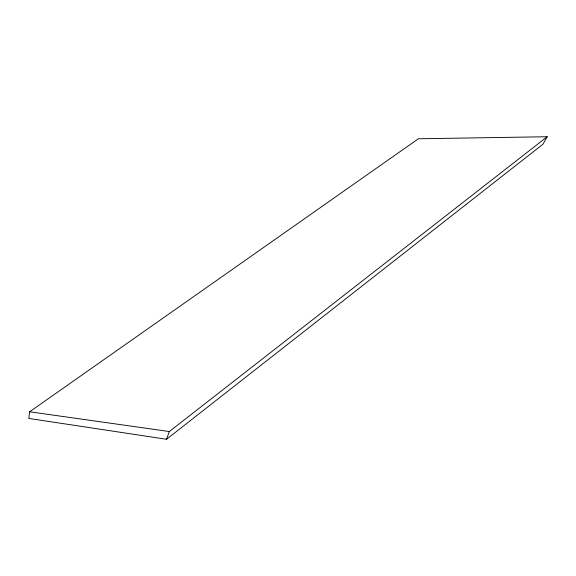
<?xml version="1.0" encoding="UTF-8"?>
<svg xmlns="http://www.w3.org/2000/svg" width="576" height="576" viewBox="0 0 576 576"><rect width="100%" height="100%" fill="white"/><g stroke="black" fill="none" stroke-linecap="round" stroke-linejoin="round"><path stroke-width="0.86" d="M29.65 411.782L28.8 418.435L166.543 439.272L542.909 144.252L547.2 136.728L418.363 138.78L29.65 411.782L169.337 431.539L547.2 136.728M166.543 439.272L169.337 431.539"/></g></svg>
